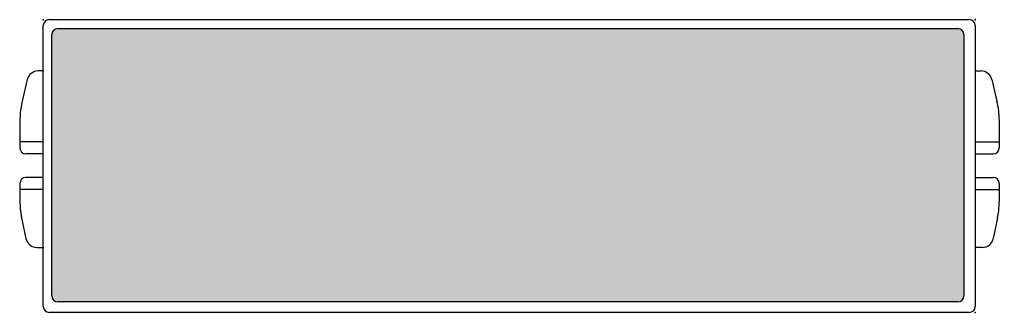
# Model space of a CAD drawing. Header units: millimetres. Extents: x -46762 to 161452, y -66984 to 31524.
# Drawn here: x 158273 to 161112, y -59849 to -58999 of the extents above; entities that cross this region are included whole.
import ezdxf

# ---------------------------------------------------------------- set-up
doc = ezdxf.new("R2010")
doc.units = ezdxf.units.MM
doc.header["$LTSCALE"] = 0.5
doc.layers.add('МЕТАЛЛ', color=4, linetype='Continuous')
doc.layers.add('РАЗМЕР', color=3, linetype='Continuous')

# ---------------------------------------------------------------- blocks, each defined once
blk = doc.blocks.new('УВГ 1.3-550')
at = {"true_color": 0xffffff}
h = blk.add_hatch(color=7, dxfattribs=at)
h.dxf.hatch_style = 1
h.paths.add_polyline_path([(1605.8, 622.5, 0.414214), (1588.4, 639.9), (-1019.1, 639.9, 0.414214), (-1036.5, 622.5), (-1036.5, 243.2), (1605.8, 243.2)])
h.paths.add_polyline_path([(1605.8, 243.2), (-1036.5, 243.2), (-1036.5, -136, 0.414214), (-1019.1, -153.4), (1588.4, -153.4, 0.414214), (1605.8, -136)])
at = {"layer": 'МЕТАЛЛ', "color": 5}
for p, q in [((-1043.8, 666.3, -17.8), (1621.4, 666.3, -17.8)), ((-1061.2, 389, -17.8), (-1061.2, 648.8, -17.8)), ((-1019.1, 639.9, -17.8), (1588.4, 639.9, -17.8)), ((1638.8, 648.8, -17.8), (1638.8, -166.4, -17.8)), ((-1036.5, -136, -17.8), (-1036.5, 622.5, -17.8)), ((1605.8, 622.5, -17.8), (1605.8, -136, -17.8)), ((-1059.3, 517.2, -17.8), (-1076.2, 517.2, -17.8)), ((1638.8, 517.2, -17.8), (1655.7, 517.2, -17.8)), ((-1107.5, 492.3, -17.8), (-1122.3, 429.4, -17.8)), ((1687, 492.3, -17.8), (1701.8, 429.4, -17.8)), ((-1061.2, -166.4, -17.8), (-1061.2, 414.5, -17.8)), ((1708.6, 373.6, -17.8), (1708.6, 357.3, -17.8)), ((-1129.1, 360.3, -17.8), (-1129.1, 293.8, -17.8)), ((1708.3, 358.4, -17.8), (1708.3, 293.8, -17.8)), ((-1060.7, 311.7, -17.8), (-1129.1, 311.7, -17.8)), ((1638.8, 311.7, -17.8), (1708.3, 311.7, -17.8)), ((-1060.7, 276.3, -17.8), (-1111.7, 276.3, -17.8)), ((1638.8, 276.3, -17.8), (1690.8, 276.3, -17.8)), ((-1060.7, 208.1, -17.8), (-1111.7, 208.1, -17.8)), ((1638.8, 208.1, -17.8), (1690.8, 208.1, -17.8)), ((-1129.1, 190.7, -17.8), (-1129.1, 138.4, -17.8)), ((-1060.7, 172.8, -17.8), (-1129.1, 172.8, -17.8)), ((1638.8, 172.8, -17.8), (1708.3, 172.8, -17.8)), ((1708.3, 190.7, -17.8), (1708.3, 163.8, -17.8)), ((1708.6, 164.8, -17.8), (1708.6, 145.9, -17.8)), ((-1123.9, 91.1, -17.8), (-1111.5, 30.5, -17.8)), ((1703.4, 91.1, -17.8), (1691, 30.5, -17.8)), ((-1079.9, 4.8, -17.8), (-1059.3, 4.8, -17.8)), ((1659.4, 4.8, -17.8), (1638.8, 4.8, -17.8)), ((1588.4, -153.4, -17.8), (-1019.1, -153.4, -17.8)), ((1621.4, -183.8, -17.8), (-1043.8, -183.8, -17.8))]:
    blk.add_line(p, q, dxfattribs=at)
for centre, radius, start, end in [((-1043.8, 648.8, -17.8), 17.4, 90, 180), ((1621.4, 648.8, -17.8), 17.4, 0, 90), ((-1019.1, 622.5, -17.8), 17.4, 90, 180), ((1588.4, 622.5, -17.8), 17.4, 0, 90), ((-1076.2, 484.9, -17.8), 32.2, 90, 166.7813), ((1655.7, 484.9, -17.8), 32.2, 13.2187, 90), ((-865.9, 369.5, -17.8), 263.3, 166.8452, 182.0046), ((1450.7, 370.4, -17.8), 258, 0.6934, 13.2187), ((-1111.7, 293.8, -17.8), 17.4, 180, 270), ((1690.8, 293.8, -17.8), 17.4, 270, 0), ((-1111.7, 190.7, -17.8), 17.4, 90, 180), ((1690.8, 190.7, -17.8), 17.4, 0, 90), ((-871.2, 142.8, -17.8), 258, 179.3066, 191.5707), ((1450.7, 142.8, -17.8), 258, 348.4293, 0.6934), ((-1079.9, 37, -17.8), 32.2, 191.5707, 270), ((1659.4, 37, -17.8), 32.2, 270, 348.4293), ((-1019.1, -136, -17.8), 17.4, 180, 270), ((1588.4, -136, -17.8), 17.4, 270, 0), ((-1043.8, -166.4, -17.8), 17.4, 180, 270), ((1621.4, -166.4, -17.8), 17.4, 270, 0)]:
    blk.add_arc(centre, radius, start, end, dxfattribs=at)
at = {"layer": 'РАЗМЕР', "color": 5}
for p in [(-1061.2, 665.9, -17.8), (1638.8, 666.3, -50), (1638.8, 665.9, -17.8), (1638.8, -183.8, -17.8)]:
    blk.add_point(p, dxfattribs=at)

msp = doc.modelspace()

# ---------------------------------------------------------------- block references
at = {"layer": 'РАЗМЕР', "color": 250}
msp.add_blockref('УВГ 1.3-550', (159402.72, -59665.65), dxfattribs=at)

doc.saveas('drawing.dxf')
